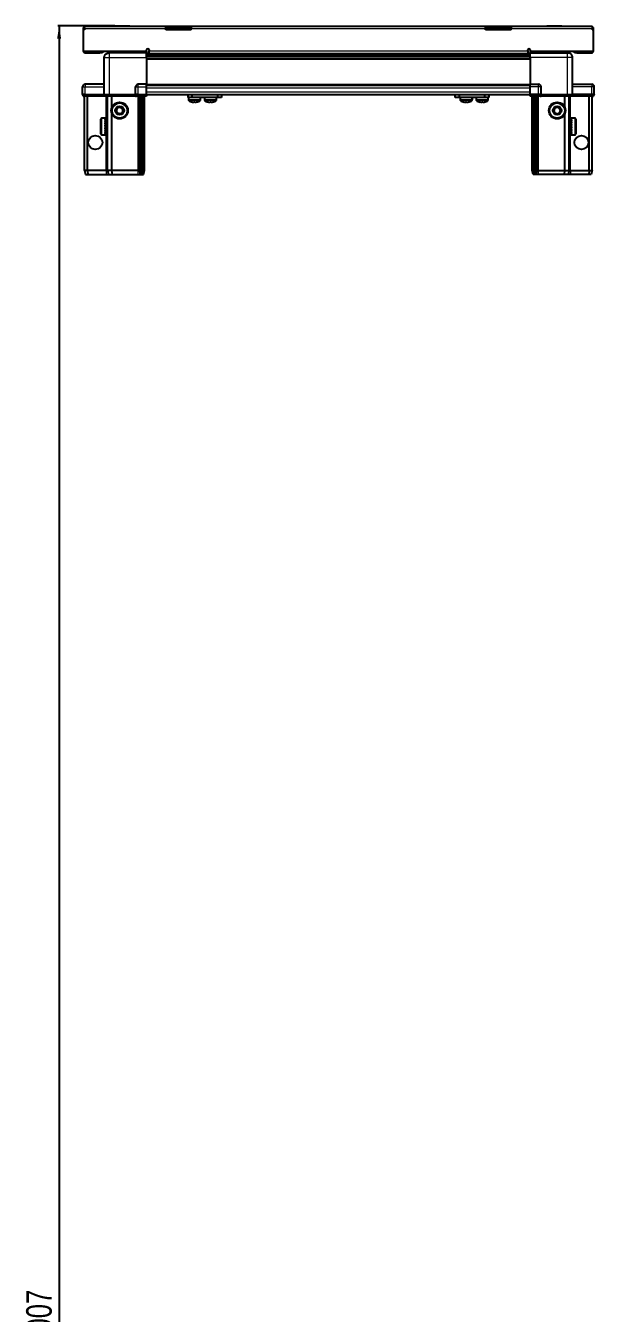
# Model space of a CAD drawing. Header units: millimetres. Extents: x 964 to 4289, y -2059 to 1343.
# Drawn here: x 1044 to 1488, y -1053 to -46 of the extents above; entities that cross this region are included whole.
import ezdxf

# ---------------------------------------------------------------- set-up
doc = ezdxf.new("R2010")
doc.units = ezdxf.units.MM
doc.layers.add('FORMAT', color=7, linetype='Continuous')
doc.styles.add('SLDTEXTSTYLE0', font='TXT', dxfattribs={"width": 0.75})
doc.dimstyles.new('SLDDIMSTYLE0', dxfattribs={"dimtxt": 20, "dimasz": 10, "dimexe": 0, "dimexo": 0.0625, "dimgap": 5, "dimtad": 2, "dimdec": 1, "dimrnd": 1e-09, "dimzin": 12, "dimdsep": 46, "dimtxsty": 'SLDTEXTSTYLE0', "dimsah": 1, "dimcen": 0.09, "dimadec": 0, "dimazin": 3, "dimtfac": 1, "dimtofl": 0, "dimtmove": 0, "dimatfit": 3, "dimfxl": 0, "dimfrac": 2, "dimtolj": 1, "dimtzin": 12, "dimarcsym": 0})

# ---------------------------------------------------------------- blocks, each defined once
blk = doc.blocks.new('_D_9')
at = {"layer": 'FORMAT'}
for p, q in [((1113.5, -45.9), (1068.9, -45.9)), ((1069.9, -45.9), (1069.9, -2052.9)), ((1090.7, -2052.9), (1068.9, -2052.9))]:
    blk.add_line(p, q, dxfattribs=at)
for points in [[(1069.9, -45.9), (1068.3, -55.9), (1071.4, -55.9)], [(1069.9, -2052.9), (1071.4, -2042.9), (1068.3, -2042.9)]]:
    blk.add_solid(points, dxfattribs=at)
at = {"layer": 'FORMAT', "insert": (1044.1, -1078.9), "char_height": 20, "attachment_point": 1, "rotation": 90, "style": 'SLDTEXTSTYLE0'}
blk.add_mtext('2007', dxfattribs=at)

msp = doc.modelspace()

# ---------------------------------------------------------------- linework, layer by layer
at = {"color": 7, "linetype": 'Continuous', "lineweight": 25}
for p, q in [((1089.66, -48.25), (1088.66, -48.25)), ((1088.66, -48.25), (1088.66, -49.15)), ((1089.66, -49.15), (1088.66, -49.15)), ((1088.66, -49.15), (1088.66, -65.65)), ((1089.66, -48.25), (1089.66, -49.15)), ((1090.26, -46.15), (1153.16, -46.15)), ((1113.52, -45.85), (1113.52, -46.15)), ((1113.52, -45.85), (1125.09, -45.85)), ((1125.09, -46.15), (1125.09, -45.85)), ((1153.16, -48.25), (1153.16, -46.15)), ((1153.16, -46.15), (1163.16, -46.15)), ((1163.16, -47.65), (1153.16, -47.65)), ((1153.16, -49.15), (1153.16, -48.25)), ((1173.16, -49.15), (1153.16, -49.15)), ((1163.16, -46.15), (1173.16, -46.15)), ((1173.16, -47.65), (1163.16, -47.65)), ((1173.16, -46.15), (1403.16, -46.15)), ((1173.16, -46.15), (1173.16, -48.25)), ((1173.16, -49.15), (1173.16, -48.25)), ((1403.16, -48.25), (1403.16, -46.15)), ((1403.16, -46.15), (1413.16, -46.15)), ((1413.16, -47.65), (1403.16, -47.65)), ((1403.16, -49.15), (1403.16, -48.25)), ((1423.16, -49.15), (1403.16, -49.15)), ((1413.16, -46.15), (1423.16, -46.15)), ((1423.16, -47.65), (1413.16, -47.65)), ((1423.16, -46.15), (1486.06, -46.15)), ((1423.16, -46.15), (1423.16, -48.25)), ((1423.16, -49.15), (1423.16, -48.25)), ((1451.22, -45.85), (1451.22, -46.15)), ((1451.22, -45.85), (1461.7, -45.85)), ((1461.7, -45.85), (1462.79, -45.85)), ((1462.79, -46.15), (1462.79, -45.85)), ((1486.66, -48.25), (1486.66, -49.15)), ((1486.66, -48.25), (1487.66, -48.25)), ((1487.66, -49.15), (1486.66, -49.15)), ((1487.66, -49.15), (1487.66, -48.25)), ((1487.66, -65.65), (1487.66, -49.15)), ((1088.66, -65.65), (1138.16, -65.65)), ((1090.76, -67.15), (1101.66, -67.15)), ((1103.66, -67.15), (1101.66, -67.15)), ((1103.66, -65.65), (1103.66, -67.15)), ((1108.91, -65.65), (1108.91, -67.15)), ((1138.16, -67.15), (1109.16, -67.15)), ((1135.41, -67.15), (1135.41, -65.65)), ((1138.16, -65.65), (1138.16, -64.8)), ((1138.16, -65.65), (1138.16, -67.15)), ((1138.16, -67.8), (1162.03, -67.8)), ((1438.16, -69.6), (1138.16, -69.6)), ((1438.16, -69.63), (1138.16, -69.63)), ((1140.16, -64.8), (1140.16, -65.55)), ((1140.16, -67.65), (1140.16, -65.55)), ((1140.16, -67.65), (1436.16, -67.65)), ((1156.66, -67.65), (1156.66, -67.8)), ((1156.82, -67.65), (1156.82, -67.8)), ((1157.02, -67.65), (1157.02, -67.8)), ((1157.57, -67.65), (1157.57, -67.8)), ((1157.99, -67.65), (1157.99, -67.8)), ((1158.88, -67.65), (1158.88, -67.8)), ((1159.46, -67.65), (1159.46, -67.8)), ((1160.6, -67.65), (1160.6, -67.8)), ((1161.29, -67.65), (1161.29, -67.8)), ((1162.03, -67.8), (1162.57, -67.8)), ((1162.57, -67.65), (1162.57, -67.8)), ((1162.57, -67.8), (1162.58, -67.8)), ((1162.58, -67.8), (1163.31, -67.8)), ((1162.76, -67.65), (1162.76, -67.8)), ((1163.26, -67.65), (1163.26, -67.8)), ((1163.31, -67.65), (1163.31, -67.8)), ((1163.31, -67.8), (1164.28, -67.8)), ((1163.31, -67.8), (1163.31, -67.8)), ((1164.28, -67.8), (1412.03, -67.8)), ((1164.6, -67.65), (1164.6, -67.8)), ((1164.61, -67.65), (1164.61, -67.8)), ((1165.31, -67.65), (1165.31, -67.8)), ((1166.49, -67.65), (1166.49, -67.8)), ((1167.1, -67.65), (1167.1, -67.8)), ((1168.05, -67.65), (1168.05, -67.8)), ((1168.5, -67.65), (1168.5, -67.8)), ((1169.13, -67.65), (1169.13, -67.8)), ((1169.38, -67.65), (1169.38, -67.8)), ((1169.63, -67.65), (1169.63, -67.8)), ((1169.65, -67.65), (1169.65, -67.8)), ((1406.66, -67.65), (1406.66, -67.8)), ((1406.77, -67.65), (1406.77, -67.8)), ((1406.95, -67.65), (1406.95, -67.8)), ((1407.46, -67.65), (1407.46, -67.8)), ((1407.85, -67.65), (1407.85, -67.8)), ((1408.7, -67.65), (1408.7, -67.8)), ((1409.27, -67.65), (1409.27, -67.8)), ((1410.38, -67.65), (1410.38, -67.8)), ((1411.07, -67.65), (1411.07, -67.8)), ((1411.94, -67.8), (1412.34, -67.8)), ((1412.34, -67.65), (1412.34, -67.8)), ((1412.34, -67.8), (1412.34, -67.8)), ((1412.34, -67.8), (1413.07, -67.8)), ((1412.6, -67.65), (1412.6, -67.8)), ((1413.07, -67.65), (1413.07, -67.8)), ((1413.07, -67.8), (1414.37, -67.8)), ((1414.28, -67.8), (1438.16, -67.8)), ((1414.37, -67.65), (1414.37, -67.8)), ((1414.46, -67.65), (1414.46, -67.8)), ((1415.09, -67.65), (1415.09, -67.8)), ((1416.28, -67.65), (1416.28, -67.8)), ((1416.91, -67.65), (1416.91, -67.8)), ((1417.89, -67.65), (1417.89, -67.8)), ((1418.36, -67.65), (1418.36, -67.8)), ((1419.03, -67.65), (1419.03, -67.8)), ((1419.31, -67.65), (1419.31, -67.8)), ((1419.6, -67.65), (1419.6, -67.8)), ((1419.65, -67.65), (1419.65, -67.8)), ((1419.66, -67.8), (1419.66, -67.65)), ((1436.16, -65.55), (1436.16, -64.8)), ((1436.16, -65.55), (1436.16, -67.65)), ((1438.16, -64.8), (1438.16, -65.65)), ((1438.16, -65.65), (1487.66, -65.65)), ((1438.16, -65.65), (1438.16, -67.15)), ((1438.16, -67.15), (1467.16, -67.15)), ((1440.91, -65.65), (1440.91, -67.15)), ((1467.41, -67.15), (1467.41, -65.65)), ((1472.66, -67.15), (1472.66, -65.65)), ((1474.66, -67.15), (1472.66, -67.15)), ((1474.66, -67.15), (1485.56, -67.15)), ((1105.16, -99.65), (1105.16, -70.65)), ((1138.16, -70.65), (1138.16, -91.65)), ((1438.16, -70.65), (1438.16, -91.65)), ((1471.16, -99.65), (1471.16, -70.65)), ((1088.15, -99.65), (1088.15, -99.99)), ((1088.15, -99.65), (1088.16, -99.65)), ((1088.15, -99.99), (1088.65, -100.85)), ((1088.16, -99.65), (1088.16, -93.65)), ((1088.16, -99.65), (1088.16, -99.99)), ((1090.16, -99.65), (1088.16, -99.65)), ((1088.16, -99.99), (1088.66, -100.85)), ((1105.16, -91.65), (1090.16, -91.65)), ((1090.16, -99.65), (1104.96, -99.65)), ((1104.96, -99.65), (1105.16, -99.65)), ((1105.16, -99.65), (1105.16, -100.85)), ((1105.16, -99.65), (1109.16, -99.65)), ((1109.16, -99.65), (1129.46, -99.65)), ((1129.46, -99.65), (1129.66, -99.65)), ((1129.66, -99.65), (1129.66, -93.65)), ((1129.66, -99.65), (1129.66, -100.85)), ((1131.66, -99.65), (1129.66, -99.65)), ((1129.66, -99.65), (1131.66, -99.65)), ((1138.16, -91.65), (1131.66, -91.65)), ((1131.66, -99.65), (1138.16, -99.65)), ((1131.66, -99.99), (1138.16, -99.99)), ((1138.16, -93.65), (1138.16, -91.65)), ((1138.16, -92.3), (1438.16, -92.3)), ((1138.16, -99.65), (1138.16, -93.65)), ((1138.16, -99.5), (1438.16, -99.5)), ((1138.16, -99.65), (1138.16, -99.99)), ((1138.16, -99.99), (1138.16, -100.85)), ((1170.61, -102), (1170.61, -99.5)), ((1173.61, -99.5), (1173.61, -102)), ((1193.81, -102), (1193.81, -99.5)), ((1196.81, -99.5), (1196.81, -102)), ((1379.51, -102), (1379.51, -99.5)), ((1382.51, -99.5), (1382.51, -102)), ((1402.71, -102), (1402.71, -99.5)), ((1405.71, -99.5), (1405.71, -102)), ((1438.16, -91.65), (1444.66, -91.65)), ((1438.16, -93.65), (1438.16, -91.65)), ((1438.16, -99.65), (1438.16, -93.65)), ((1438.16, -99.65), (1444.66, -99.65)), ((1438.16, -99.65), (1438.16, -99.99)), ((1438.16, -99.65), (1438.16, -99.65)), ((1444.66, -99.65), (1438.16, -99.65)), ((1438.16, -100.85), (1438.16, -99.99)), ((1438.16, -99.99), (1438.16, -99.99)), ((1438.16, -99.99), (1444.66, -99.99)), ((1446.66, -99.65), (1444.66, -99.65)), ((1446.66, -99.65), (1446.66, -93.65)), ((1446.66, -99.65), (1446.66, -100.85)), ((1446.66, -99.65), (1446.86, -99.65)), ((1446.86, -99.65), (1467.16, -99.65)), ((1467.16, -99.65), (1471.16, -99.65)), ((1471.16, -91.65), (1486.16, -91.65)), ((1471.16, -99.65), (1471.16, -100.85)), ((1471.16, -99.65), (1471.36, -99.65)), ((1471.36, -99.65), (1486.16, -99.65)), ((1486.16, -99.65), (1471.36, -99.65)), ((1488.16, -99.65), (1486.16, -99.65)), ((1487.66, -100.85), (1488.16, -99.99)), ((1488.16, -99.65), (1488.16, -93.65)), ((1488.16, -99.65), (1488.16, -99.99)), ((1088.66, -100.85), (1090.16, -100.85)), ((1089.66, -159.15), (1089.66, -100.85)), ((1104.96, -100.85), (1090.16, -100.85)), ((1092.16, -159.15), (1092.16, -100.85)), ((1105.16, -100.85), (1104.96, -100.85)), ((1109.16, -100.85), (1105.16, -100.85)), ((1107.66, -159.15), (1107.66, -100.85)), ((1129.46, -100.85), (1109.16, -100.85)), ((1111.16, -109.65), (1111.16, -100.85)), ((1129.66, -100.85), (1129.46, -100.85)), ((1129.66, -100.85), (1130.33, -100.85)), ((1138.16, -100.85), (1130.33, -100.85)), ((1132.66, -159.15), (1132.66, -100.85)), ((1133.66, -159.15), (1133.66, -100.85)), ((1135.16, -159.15), (1135.16, -100.85)), ((1136.66, -159.15), (1136.66, -100.85)), ((1173.61, -102), (1170.61, -102)), ((1170.96, -102), (1170.96, -103.91)), ((1193.81, -102), (1173.61, -102)), ((1180.46, -103.91), (1180.46, -102)), ((1183.41, -102), (1183.41, -103.91)), ((1183.46, -102), (1183.46, -103.91)), ((1192.96, -103.91), (1192.96, -102)), ((1196.81, -102), (1193.81, -102)), ((1382.51, -102), (1379.51, -102)), ((1402.71, -102), (1382.51, -102)), ((1383.36, -102), (1383.36, -103.91)), ((1392.86, -103.91), (1392.86, -102)), ((1392.91, -103.91), (1392.91, -102)), ((1395.86, -102), (1395.86, -103.91)), ((1405.71, -102), (1402.71, -102)), ((1405.36, -103.91), (1405.36, -102)), ((1445.98, -100.85), (1438.16, -100.85)), ((1439.66, -159.15), (1439.66, -100.85)), ((1441.16, -159.15), (1441.16, -100.85)), ((1442.66, -159.15), (1442.66, -100.85)), ((1443.66, -159.15), (1443.66, -100.85)), ((1445.98, -100.85), (1446.66, -100.85)), ((1446.86, -100.85), (1446.66, -100.85)), ((1467.16, -100.85), (1446.86, -100.85)), ((1465.16, -109.65), (1465.16, -100.85)), ((1471.16, -100.85), (1467.16, -100.85)), ((1468.66, -159.15), (1468.66, -100.85)), ((1471.36, -100.85), (1471.16, -100.85)), ((1486.16, -100.85), (1471.36, -100.85)), ((1484.16, -159.15), (1484.16, -100.85)), ((1486.16, -100.85), (1487.66, -100.85)), ((1486.66, -159.15), (1486.66, -100.85)), ((1102.46, -130.35), (1102.46, -118.95)), ((1106.16, -118.15), (1103.26, -118.15)), ((1105.66, -118.25), (1106.16, -118.25)), ((1105.66, -118.25), (1105.66, -118.41)), ((1105.66, -118.41), (1106.16, -118.41)), ((1105.66, -118.9), (1106.16, -118.9)), ((1105.66, -118.9), (1105.66, -119.28)), ((1105.66, -119.28), (1106.16, -119.28)), ((1105.66, -120.12), (1106.16, -120.12)), ((1105.66, -120.12), (1105.66, -120.68)), ((1105.66, -120.68), (1106.16, -120.68)), ((1106.16, -118.25), (1106.16, -118.15)), ((1106.16, -118.41), (1106.16, -118.25)), ((1106.16, -118.9), (1106.16, -118.41)), ((1106.16, -119.28), (1106.16, -118.9)), ((1106.16, -120.12), (1106.16, -119.28)), ((1106.16, -120.68), (1106.16, -120.12)), ((1106.26, -120.25), (1106.16, -120.25)), ((1106.16, -121.78), (1106.16, -120.68)), ((1106.26, -121.77), (1106.26, -120.25)), ((1107.14, -121.35), (1106.66, -120.65)), ((1106.66, -128.65), (1106.66, -120.65)), ((1107.62, -120.65), (1107.14, -121.35)), ((1107.66, -120.65), (1107.62, -120.65)), ((1107.62, -128.65), (1107.62, -120.65)), ((1111.16, -159.15), (1111.16, -114.65)), ((1465.16, -159.15), (1465.16, -114.65)), ((1468.69, -120.65), (1468.66, -120.65)), ((1469.17, -121.35), (1468.69, -120.65)), ((1468.69, -120.65), (1468.69, -121.7)), ((1469.66, -120.65), (1469.17, -121.35)), ((1469.66, -120.65), (1469.66, -121.7)), ((1470.16, -120.25), (1470.06, -120.25)), ((1470.06, -120.25), (1470.06, -129.05)), ((1473.06, -118.15), (1470.16, -118.15)), ((1470.16, -118.15), (1470.16, -118.16)), ((1470.66, -118.16), (1470.16, -118.16)), ((1470.16, -118.16), (1470.16, -118.25)), ((1470.16, -118.25), (1470.16, -118.59)), ((1470.66, -118.25), (1470.16, -118.25)), ((1470.66, -118.59), (1470.16, -118.59)), ((1470.16, -118.59), (1470.16, -118.89)), ((1470.16, -118.89), (1470.16, -119.61)), ((1470.66, -118.89), (1470.16, -118.89)), ((1470.66, -119.61), (1470.16, -119.61)), ((1470.16, -119.61), (1470.16, -120.1)), ((1470.16, -120.1), (1470.16, -121.12)), ((1470.66, -120.1), (1470.16, -120.1)), ((1470.66, -118.25), (1470.66, -118.16)), ((1470.66, -118.89), (1470.66, -118.59)), ((1470.66, -120.1), (1470.66, -119.61)), ((1473.86, -118.95), (1473.86, -120.44)), ((1473.86, -120.44), (1473.86, -130.35)), ((1105.66, -121.78), (1106.16, -121.78)), ((1105.66, -121.78), (1105.66, -122.46)), ((1105.66, -122.46), (1106.16, -122.46)), ((1105.66, -123.72), (1106.16, -123.72)), ((1105.66, -123.72), (1105.66, -124.46)), ((1105.66, -124.02), (1106.16, -124.02)), ((1105.66, -124.46), (1106.16, -124.46)), ((1105.66, -125.75), (1106.16, -125.75)), ((1105.66, -125.75), (1105.66, -126.47)), ((1105.66, -125.89), (1106.16, -125.89)), ((1105.66, -126.47), (1106.16, -126.47)), ((1105.66, -127.68), (1106.16, -127.68)), ((1105.66, -127.68), (1105.66, -128.31)), ((1105.66, -128.31), (1106.16, -128.31)), ((1105.66, -129.31), (1106.16, -129.31)), ((1105.66, -129.31), (1105.66, -129.79)), ((1105.66, -129.79), (1106.16, -129.79)), ((1105.66, -130.48), (1106.16, -130.48)), ((1105.66, -130.48), (1105.66, -130.77)), ((1105.66, -130.77), (1106.16, -130.77)), ((1106.16, -122.46), (1106.16, -121.78)), ((1106.16, -123.72), (1106.16, -122.46)), ((1106.16, -124.02), (1106.16, -123.72)), ((1106.16, -125.75), (1106.16, -124.46)), ((1106.16, -126.47), (1106.16, -125.89)), ((1106.16, -127.68), (1106.16, -126.47)), ((1106.16, -128.31), (1106.16, -127.68)), ((1106.16, -129.31), (1106.16, -128.31)), ((1106.16, -129.05), (1106.26, -129.05)), ((1106.16, -129.79), (1106.16, -129.31)), ((1106.16, -130.48), (1106.16, -129.79)), ((1106.16, -130.77), (1106.16, -130.48)), ((1106.16, -131.09), (1106.16, -130.77)), ((1106.26, -129.05), (1106.26, -121.77)), ((1106.66, -128.65), (1107.14, -127.96)), ((1107.14, -127.96), (1107.14, -121.35)), ((1107.14, -127.96), (1107.62, -128.65)), ((1107.62, -128.65), (1107.66, -128.65)), ((1468.66, -128.65), (1468.69, -128.65)), ((1468.69, -121.7), (1468.69, -128.65)), ((1468.69, -128.65), (1469.17, -127.96)), ((1469.17, -121.35), (1469.17, -122.21)), ((1469.17, -122.21), (1469.17, -127.96)), ((1469.17, -127.96), (1469.66, -128.65)), ((1469.66, -121.7), (1469.66, -128.65)), ((1470.06, -129.05), (1470.16, -129.05)), ((1470.66, -121.12), (1470.16, -121.12)), ((1470.16, -121.12), (1470.16, -121.76)), ((1470.16, -121.76), (1470.16, -122.98)), ((1470.66, -121.76), (1470.16, -121.76)), ((1470.66, -122.98), (1470.16, -122.98)), ((1470.16, -122.98), (1470.16, -123.52)), ((1470.66, -123.52), (1470.16, -123.52)), ((1470.16, -123.7), (1470.16, -125)), ((1470.66, -123.7), (1470.16, -123.7)), ((1470.66, -125), (1470.16, -125)), ((1470.66, -125.39), (1470.16, -125.39)), ((1470.16, -125.39), (1470.16, -125.74)), ((1470.66, -125.74), (1470.16, -125.74)), ((1470.16, -125.74), (1470.16, -126.99)), ((1470.66, -126.99), (1470.16, -126.99)), ((1470.16, -126.99), (1470.16, -127.66)), ((1470.16, -127.66), (1470.16, -128.75)), ((1470.66, -127.66), (1470.16, -127.66)), ((1470.66, -128.75), (1470.16, -128.75)), ((1470.16, -128.75), (1470.16, -129.3)), ((1470.16, -129.3), (1470.16, -130.11)), ((1470.66, -129.3), (1470.16, -129.3)), ((1470.66, -130.11), (1470.16, -130.11)), ((1470.16, -130.11), (1470.16, -130.48)), ((1470.16, -130.48), (1470.16, -130.93)), ((1470.66, -130.48), (1470.16, -130.48)), ((1470.66, -121.76), (1470.66, -121.12)), ((1470.66, -123.7), (1470.66, -122.98)), ((1470.66, -125.74), (1470.66, -125)), ((1470.66, -127.66), (1470.66, -126.99)), ((1470.66, -129.3), (1470.66, -128.75)), ((1470.66, -130.48), (1470.66, -130.11)), ((1103.26, -131.15), (1106.16, -131.15)), ((1105.66, -131.09), (1106.16, -131.09)), ((1105.66, -131.09), (1105.66, -131.15)), ((1105.66, -131.15), (1106.16, -131.15)), ((1106.16, -131.15), (1106.16, -131.09)), ((1106.16, -131.15), (1106.16, -131.15)), ((1470.66, -130.93), (1470.16, -130.93)), ((1470.16, -130.93), (1470.16, -131.08)), ((1470.16, -131.08), (1470.16, -131.15)), ((1470.66, -131.08), (1470.16, -131.08)), ((1470.16, -131.15), (1473.06, -131.15)), ((1470.66, -131.08), (1470.66, -130.93)), ((1092.16, -159.15), (1089.66, -159.15)), ((1089.66, -159.15), (1090.46, -162.15)), ((1106.66, -159.15), (1092.16, -159.15)), ((1092.16, -159.15), (1092.31, -162.15)), ((1107.66, -159.15), (1106.66, -159.15)), ((1111.16, -159.15), (1107.66, -159.15)), ((1107.66, -159.15), (1108.46, -162.15)), ((1131.66, -159.15), (1111.16, -159.15)), ((1111.49, -162.15), (1111.16, -159.15)), ((1132.66, -159.15), (1131.66, -159.15)), ((1133.66, -159.15), (1132.66, -159.15)), ((1133.46, -162.15), (1132.66, -159.15)), ((1135.16, -159.15), (1133.66, -159.15)), ((1134.2, -162.15), (1133.66, -159.15)), ((1134.7, -162.15), (1135.16, -159.15)), ((1136.66, -159.15), (1135.16, -159.15)), ((1135.85, -162.15), (1136.66, -159.15)), ((1439.66, -159.15), (1441.16, -159.15)), ((1440.46, -162.15), (1439.66, -159.15)), ((1441.16, -159.15), (1442.66, -159.15)), ((1441.61, -162.15), (1441.16, -159.15)), ((1442.11, -162.15), (1442.66, -159.15)), ((1442.66, -159.15), (1443.66, -159.15)), ((1442.85, -162.15), (1443.66, -159.15)), ((1443.66, -159.15), (1444.66, -159.15)), ((1444.66, -159.15), (1465.16, -159.15)), ((1464.82, -162.15), (1465.16, -159.15)), ((1465.16, -159.15), (1468.66, -159.15)), ((1468.66, -159.15), (1467.85, -162.15)), ((1468.66, -159.15), (1469.66, -159.15)), ((1469.66, -159.15), (1484.16, -159.15)), ((1484.16, -159.15), (1484, -162.15)), ((1484.16, -159.15), (1486.66, -159.15)), ((1486.66, -159.15), (1485.85, -162.15)), ((1090.46, -162.15), (1092.31, -162.15)), ((1092.31, -162.15), (1106.66, -162.15)), ((1106.66, -162.15), (1108.46, -162.15)), ((1108.46, -162.15), (1111.49, -162.15)), ((1111.49, -162.15), (1131.66, -162.15)), ((1131.66, -162.15), (1133.46, -162.15)), ((1133.46, -162.15), (1134.2, -162.15)), ((1134.2, -162.15), (1134.7, -162.15)), ((1134.7, -162.15), (1135.85, -162.15)), ((1441.61, -162.15), (1440.46, -162.15)), ((1442.11, -162.15), (1441.61, -162.15)), ((1442.85, -162.15), (1442.11, -162.15)), ((1444.66, -162.15), (1442.85, -162.15)), ((1464.82, -162.15), (1444.66, -162.15)), ((1467.85, -162.15), (1464.82, -162.15)), ((1469.66, -162.15), (1467.85, -162.15)), ((1484, -162.15), (1469.66, -162.15)), ((1485.85, -162.15), (1484, -162.15))]:
    msp.add_line(p, q, dxfattribs=at)
at = {"color": 8, "linetype": 'Continuous', "lineweight": 18}
for p, q in [((1153.16, -48.25), (1089.66, -48.25)), ((1163.16, -47.65), (1163.16, -46.15)), ((1403.16, -48.25), (1173.16, -48.25)), ((1413.16, -46.15), (1413.16, -47.65)), ((1486.66, -48.25), (1423.16, -48.25)), ((1090.76, -65.65), (1090.76, -67.15)), ((1101.66, -67.15), (1101.66, -65.65)), ((1138.16, -67.15), (1140.16, -67.15)), ((1438.16, -68.39), (1138.16, -68.39)), ((1140.16, -65.55), (1436.16, -65.55)), ((1436.16, -67.15), (1438.16, -67.15)), ((1474.66, -65.65), (1474.66, -67.15)), ((1485.56, -65.65), (1485.56, -67.15)), ((1109.16, -70.65), (1138.16, -70.65)), ((1109.16, -99.65), (1109.16, -70.65)), ((1138.16, -70.84), (1438.16, -70.84)), ((1438.16, -72.25), (1138.16, -72.25)), ((1467.16, -70.65), (1438.16, -70.65)), ((1467.16, -99.65), (1467.16, -70.65)), ((1088.16, -93.65), (1090.16, -93.65)), ((1090.16, -91.65), (1090.16, -93.65)), ((1090.16, -99.65), (1090.16, -93.65)), ((1090.16, -93.65), (1105.16, -93.65)), ((1090.16, -99.65), (1090.16, -100.85)), ((1104.96, -100.85), (1104.96, -99.65)), ((1109.16, -99.65), (1109.16, -100.85)), ((1129.46, -100.85), (1129.46, -99.65)), ((1129.66, -93.65), (1131.66, -93.65)), ((1131.66, -93.65), (1131.66, -91.65)), ((1131.66, -93.65), (1138.16, -93.65)), ((1131.66, -99.65), (1131.66, -93.65)), ((1131.66, -99.65), (1131.66, -99.99)), ((1138.16, -91.65), (1438.16, -91.65)), ((1138.16, -94.3), (1438.16, -94.3)), ((1138.16, -97.5), (1438.16, -97.5)), ((1444.66, -93.65), (1438.16, -93.65)), ((1438.16, -99.65), (1438.16, -99.99)), ((1444.66, -93.65), (1444.66, -91.65)), ((1444.66, -99.65), (1444.66, -93.65)), ((1446.66, -93.65), (1444.66, -93.65)), ((1444.66, -99.65), (1444.66, -99.99)), ((1446.86, -99.65), (1446.86, -100.85)), ((1467.16, -99.65), (1467.16, -100.85)), ((1486.16, -93.65), (1471.16, -93.65)), ((1471.36, -99.65), (1471.36, -100.85)), ((1486.16, -91.65), (1486.16, -93.65)), ((1486.16, -99.65), (1486.16, -93.65)), ((1488.16, -93.65), (1486.16, -93.65)), ((1486.16, -99.65), (1486.16, -100.85)), ((1106.66, -120.65), (1106.66, -100.85)), ((1131.66, -159.15), (1131.66, -100.85)), ((1180.46, -103.91), (1170.96, -103.91)), ((1180.26, -104.28), (1171.15, -104.28)), ((1183.46, -103.91), (1183.41, -103.91)), ((1192.96, -103.91), (1183.46, -103.91)), ((1183.65, -104.28), (1183.6, -104.28)), ((1192.76, -104.28), (1183.65, -104.28)), ((1385.57, -103.91), (1383.36, -103.91)), ((1385.67, -104.28), (1383.55, -104.28)), ((1392.86, -103.91), (1385.57, -103.91)), ((1392.66, -104.28), (1385.67, -104.28)), ((1392.71, -104.28), (1392.66, -104.28)), ((1392.91, -103.91), (1392.86, -103.91)), ((1403.36, -103.91), (1395.86, -103.91)), ((1403.25, -104.28), (1396.05, -104.28)), ((1405.16, -104.28), (1403.25, -104.28)), ((1405.36, -103.91), (1403.36, -103.91)), ((1444.66, -159.15), (1444.66, -100.85)), ((1469.66, -120.65), (1469.66, -100.85)), ((1103.26, -131.15), (1103.26, -118.15)), ((1473.06, -118.15), (1473.06, -119.85)), ((1473.06, -119.85), (1473.06, -131.15)), ((1106.66, -159.15), (1106.66, -128.65)), ((1469.66, -159.15), (1469.66, -128.65)), ((1106.66, -159.15), (1106.66, -162.15)), ((1131.66, -162.15), (1131.66, -159.15)), ((1444.66, -162.15), (1444.66, -159.15)), ((1469.66, -159.15), (1469.66, -162.15))]:
    msp.add_line(p, q, dxfattribs=at)
at = {"color": 7, "linetype": 'Continuous', "lineweight": 25}
for centre, radius in [((1117.16, -112.15), 6.5), ((1117.16, -112.15), 3.46), ((1459.16, -112.15), 6.5), ((1459.16, -112.15), 3.46), ((1098.16, -137.15), 5.5), ((1478.16, -137.15), 5.5)]:
    msp.add_circle(centre, radius, dxfattribs=at)
at = {"color": 8, "linetype": 'Continuous', "lineweight": 18}
for centre in [(1117.16, -112.15), (1459.16, -112.15)]:
    msp.add_circle(centre, 5.7, dxfattribs=at)
at = {"color": 7, "linetype": 'Continuous', "lineweight": 25}
for centre, radius, start, end in [((1090.76, -65.05), 2.1, 196.60155, 270), ((1139.16, -64.8), 1, 0, 180), ((1437.16, -64.8), 1, 0, 180), ((1485.56, -65.05), 2.1, 270, 343.39845), ((1090.16, -93.65), 2, 90, 180), ((1131.66, -93.65), 2, 90, 180), ((1444.66, -93.65), 2, 0, 90), ((1486.16, -93.65), 2, 0, 90), ((1117.16, -112.15), 2.5, 134.92207, 194.92207), ((1117.16, -112.15), 2.5, 74.92207, 134.92207), ((1117.16, -112.15), 2.5, 14.92207, 74.92207), ((1171.41, -103.91), 0.45, 180, 235.28209), ((1175.71, -97.7), 8, 235.28209, 258.9392), ((1175.71, -97.7), 8, 281.00757, 304.71791), ((1180.01, -103.91), 0.45, 304.71791, 0), ((1183.86, -103.91), 0.45, 180, 235.28209), ((1183.91, -103.91), 0.45, 180, 235.28209), ((1188.16, -97.7), 8, 235.28209, 255.8287), ((1188.21, -97.7), 8, 235.28209, 259.06255), ((1188.21, -97.7), 8, 280.87532, 304.71791), ((1192.51, -103.91), 0.45, 304.71791, 0), ((1383.81, -103.91), 0.45, 180, 235.28209), ((1388.11, -97.7), 8, 235.28209, 259.05401), ((1388.11, -97.7), 8, 280.84597, 304.71791), ((1388.16, -97.7), 8, 280.92113, 304.71791), ((1392.41, -103.91), 0.45, 304.71791, 0), ((1392.46, -103.91), 0.45, 304.71791, 0), ((1396.31, -103.91), 0.45, 180, 235.28209), ((1400.61, -97.7), 8, 235.28209, 258.92302), ((1400.61, -97.7), 8, 280.93918, 304.71791), ((1404.91, -103.91), 0.45, 304.71791, 0), ((1459.16, -112.15), 2.5, 118.29497, 178.29497), ((1459.16, -112.15), 2.5, 58.29497, 118.29497), ((1459.16, -112.15), 2.5, 358.29497, 58.29497), ((1103.26, -118.95), 0.8, 90, 180), ((1106.66, -120.25), 0.4, 180, 270), ((1117.16, -112.15), 2.5, 194.92207, 254.92207), ((1117.16, -112.15), 2.5, 254.92207, 314.92207), ((1117.16, -112.15), 2.5, 314.92207, 14.92207), ((1459.16, -112.15), 2.5, 178.29497, 238.29497), ((1459.16, -112.15), 2.5, 238.29497, 298.29497), ((1459.16, -112.15), 2.5, 298.29497, 358.29497), ((1469.66, -120.25), 0.4, 270, 0), ((1473.06, -118.95), 0.8, 360, 90), ((1103.26, -130.35), 0.8, 180, 270), ((1106.66, -129.05), 0.4, 90, 180), ((1469.66, -129.05), 0.4, 360, 90), ((1473.06, -130.35), 0.8, 270, 0)]:
    msp.add_arc(centre, radius, start, end, dxfattribs=at)
for centre, start_param, end_param in [((1131.66, -103.45), 0, 0.7227342), ((1444.66, -103.45), 5.5604511, 6.2831853)]:
    msp.add_ellipse(centre, major_axis=(0, 3.46), ratio=0.5773503, start_param=start_param, end_param=end_param, dxfattribs=at)
for points, knots in [([(1090.28, -46.24), (1090.19, -46.25), (1089.86, -46.3), (1089.37, -46.63), (1088.9, -47.18), (1088.68, -47.76), (1088.66, -48.13), (1088.66, -48.25)], [0, 0, 0, 0, 0.0979668, 0.3537447, 0.6095195, 0.8652942, 1, 1, 1, 1]), ([(1089.66, -48.25), (1089.7, -48), (1089.79, -47.51), (1089.92, -46.87), (1090.06, -46.4), (1090.17, -46.18), (1090.23, -46.16), (1090.26, -46.15)], [0, 0, 0, 0, 0.2302553, 0.4485219, 0.6667858, 0.8850496, 1, 1, 1, 1]), ([(1486.06, -46.15), (1486.1, -46.18), (1486.19, -46.23), (1486.32, -46.63), (1486.46, -47.18), (1486.57, -47.76), (1486.63, -48.13), (1486.66, -48.25)], [0, 0, 0, 0, 0.2302553, 0.4485219, 0.6667858, 0.8850496, 1, 1, 1, 1]), ([(1487.66, -48.25), (1487.63, -48), (1487.58, -47.51), (1487.18, -46.87), (1486.69, -46.43), (1486.3, -46.31), (1486.14, -46.27)], [0, 0, 0, 0, 0.2819795, 0.5492771, 0.8165715, 1, 1, 1, 1]), ([(1105.16, -70.65), (1105.2, -70.21), (1105.27, -69.54), (1105.71, -68.72), (1106.16, -68.16), (1106.72, -67.71), (1107.54, -67.27), (1108.21, -67.2), (1108.66, -67.15)], [0, 0, 0, 0, 0.2394568, 0.3683607, 0.5, 0.6316393, 0.7605432, 1, 1, 1, 1]), ([(1109.16, -67.15), (1109.09, -67.15), (1108.96, -67.15), (1108.79, -67.15), (1108.68, -67.15), (1108.66, -67.15), (1108.66, -67.15)], [0, 0, 0, 0, 0.2493943, 0.5003335, 0.7501667, 1, 1, 1, 1]), ([(1138.16, -70.65), (1138.16, -70.26), (1138.16, -69.47), (1138.16, -68.43), (1138.16, -67.63), (1138.16, -67.21), (1138.16, -67.17), (1138.16, -67.15)], [0, 0, 0, 0, 0.21469386, 0.42938772, 0.64408158, 0.85877544, 1, 1, 1, 1]), ([(1438.16, -70.65), (1438.16, -70.26), (1438.16, -69.47), (1438.16, -68.43), (1438.16, -67.63), (1438.16, -67.21), (1438.16, -67.17), (1438.16, -67.15)], [0, 0, 0, 0, 0.2146939, 0.4293877, 0.6440816, 0.8587754, 1, 1, 1, 1]), ([(1467.16, -67.15), (1467.22, -67.15), (1467.35, -67.15), (1467.52, -67.15), (1467.63, -67.15), (1467.65, -67.15), (1467.66, -67.15)], [0, 0, 0, 0, 0.2493943, 0.5003335, 0.7501667, 1, 1, 1, 1]), ([(1471.16, -70.65), (1471.11, -70.21), (1471.04, -69.54), (1470.6, -68.72), (1470.15, -68.16), (1469.59, -67.71), (1468.77, -67.27), (1468.1, -67.2), (1467.66, -67.15)], [0, 0, 0, 0, 0.2394568, 0.3683607, 0.5, 0.6316393, 0.7605432, 1, 1, 1, 1]), ([(1114.37, -111.4), (1114.73, -111.04), (1115.42, -110.36), (1116.1, -109.68), (1116.41, -109.37)], [0, 0, 0, 0, 0.5346859, 1, 1, 1, 1]), ([(1116.41, -109.37), (1116.91, -109.5), (1117.84, -109.75), (1118.77, -110), (1119.2, -110.12)], [0, 0, 0, 0, 0.5346859, 1, 1, 1, 1]), ([(1119.2, -110.12), (1119.23, -110.24), (1119.39, -110.82), (1119.64, -111.78), (1119.85, -112.57), (1119.94, -112.91)], [0, 0, 0, 0, 0.13312467, 0.63709944, 1, 1, 1, 1]), ([(1174.2, -105.56), (1174.2, -105.56), (1174.2, -105.57), (1174.07, -105.53), (1173.89, -105.48), (1173.74, -105.43), (1173.67, -105.39), (1173.65, -105.38), (1173.65, -105.38), (1173.66, -105.38), (1173.69, -105.39), (1173.76, -105.4), (1174.05, -105.47), (1174.43, -105.54), (1174.84, -105.57), (1175.12, -105.54), (1175.27, -105.48), (1175.37, -105.41), (1175.45, -105.39), (1175.47, -105.38), (1175.49, -105.38), (1175.52, -105.38), (1175.55, -105.39), (1175.66, -105.42), (1175.81, -105.49), (1176.04, -105.55), (1176.33, -105.57), (1176.68, -105.55), (1176.98, -105.5), (1177.23, -105.45), (1177.34, -105.42), (1177.42, -105.4), (1177.48, -105.39), (1177.52, -105.38), (1177.53, -105.38), (1177.54, -105.38), (1177.54, -105.38)], [0, 0, 0, 0, 0.0260981, 0.0798373, 0.1372046, 0.1783571, 0.1990393, 0.2033396, 0.2076895, 0.2107229, 0.2145438, 0.2214795, 0.2486016, 0.3557772, 0.404897, 0.4544227, 0.54605, 0.5914038, 0.5971187, 0.6013251, 0.6043817, 0.6074438, 0.6119905, 0.6242286, 0.6785193, 0.7597502, 0.8043048, 0.8490258, 0.923625, 0.9513598, 0.9687075, 0.9799959, 0.9911421, 0.9954732, 0.998845, 1, 1, 1, 1]), ([(1177.54, -105.38), (1177.54, -105.38), (1177.55, -105.38), (1177.55, -105.39), (1177.51, -105.42), (1177.37, -105.49), (1177.23, -105.54), (1177.18, -105.57), (1177.22, -105.56), (1177.24, -105.56)], [0, 0, 0, 0, 0.0151829, 0.0365363, 0.0956997, 0.3601423, 0.6752387, 0.8745348, 1, 1, 1, 1]), ([(1186.69, -105.56), (1186.7, -105.56), (1186.71, -105.56), (1186.57, -105.52), (1186.41, -105.45), (1186.3, -105.4), (1186.29, -105.38), (1186.3, -105.38), (1186.31, -105.38), (1186.34, -105.39), (1186.43, -105.4), (1186.76, -105.48), (1187.19, -105.56), (1187.62, -105.57), (1187.84, -105.53), (1188.01, -105.48), (1188.13, -105.43), (1188.21, -105.39), (1188.26, -105.38), (1188.29, -105.38), (1188.31, -105.38), (1188.34, -105.39), (1188.39, -105.4), (1188.53, -105.47), (1188.68, -105.54), (1188.99, -105.57), (1189.37, -105.54), (1189.76, -105.48), (1190.05, -105.41), (1190.16, -105.39), (1190.19, -105.38), (1190.2, -105.38), (1190.21, -105.38), (1190.2, -105.39), (1190.15, -105.42), (1189.97, -105.49), (1189.77, -105.55), (1189.73, -105.56), (1189.72, -105.56)], [0, 0, 0, 0, 0.0283629, 0.0806823, 0.1383562, 0.1672924, 0.1709175, 0.1737955, 0.1766977, 0.1800498, 0.1863992, 0.2130773, 0.319019, 0.3539804, 0.3992833, 0.4476446, 0.4823368, 0.4997721, 0.5033973, 0.5070643, 0.5096216, 0.5128427, 0.5186896, 0.5415539, 0.6319042, 0.6733129, 0.7150637, 0.7923067, 0.8305407, 0.8353583, 0.8389044, 0.8414812, 0.8440625, 0.8478955, 0.8582124, 0.9039802, 0.9724588, 1, 1, 1, 1]), ([(1386.59, -105.56), (1386.58, -105.56), (1386.54, -105.55), (1386.34, -105.49), (1386.17, -105.42), (1386.12, -105.4), (1386.1, -105.38), (1386.11, -105.38), (1386.12, -105.38), (1386.13, -105.38), (1386.18, -105.39), (1386.41, -105.45), (1386.74, -105.51), (1387.12, -105.56), (1387.4, -105.57), (1387.66, -105.53), (1387.8, -105.46), (1387.92, -105.4), (1387.98, -105.39), (1388, -105.38), (1388.02, -105.38), (1388.04, -105.38), (1388.09, -105.39), (1388.21, -105.44), (1388.37, -105.51), (1388.62, -105.56), (1388.97, -105.56), (1389.35, -105.52), (1389.68, -105.45), (1389.9, -105.4), (1389.98, -105.38), (1390, -105.38), (1390.01, -105.38), (1390.02, -105.39), (1390, -105.4), (1389.84, -105.48), (1389.6, -105.56), (1389.61, -105.56), (1389.61, -105.56)], [0, 0, 0, 0, 0.02451912, 0.10597395, 0.13384212, 0.14781851, 0.15355312, 0.15640274, 0.15927956, 0.16178012, 0.16647727, 0.18164832, 0.25411072, 0.30099815, 0.33557914, 0.37919172, 0.4620214, 0.4826759, 0.48645495, 0.49027069, 0.49281666, 0.49535678, 0.49978442, 0.51342704, 0.5769545, 0.64097254, 0.67901695, 0.73137106, 0.78908324, 0.81803858, 0.82166614, 0.82454604, 0.82745017, 0.83080452, 0.83715808, 0.86385392, 0.96986594, 1, 1, 1, 1]), ([(1399.07, -105.56), (1399.09, -105.56), (1399.13, -105.57), (1399.08, -105.55), (1398.96, -105.5), (1398.85, -105.45), (1398.8, -105.42), (1398.77, -105.4), (1398.76, -105.39), (1398.76, -105.38), (1398.77, -105.38), (1398.77, -105.38), (1398.77, -105.38)], [0, 0, 0, 0, 0.11751301, 0.3191822, 0.65558742, 0.7806573, 0.8588867, 0.90979178, 0.96005539, 0.97958621, 0.99479168, 1, 1, 1, 1]), ([(1398.77, -105.38), (1398.78, -105.38), (1398.79, -105.38), (1398.83, -105.39), (1398.99, -105.42), (1399.27, -105.49), (1399.63, -105.55), (1399.96, -105.57), (1400.29, -105.55), (1400.49, -105.49), (1400.66, -105.42), (1400.73, -105.4), (1400.78, -105.38), (1400.81, -105.38), (1400.83, -105.38), (1400.85, -105.38), (1400.89, -105.39), (1401, -105.45), (1401.11, -105.51), (1401.31, -105.56), (1401.55, -105.57), (1401.94, -105.53), (1402.3, -105.46), (1402.56, -105.4), (1402.62, -105.39), (1402.64, -105.38), (1402.65, -105.38), (1402.66, -105.38), (1402.65, -105.39), (1402.55, -105.44), (1402.33, -105.51), (1402.11, -105.56), (1402.11, -105.56), (1402.11, -105.56)], [0, 0, 0, 0, 0.00335057, 0.00806284, 0.02111903, 0.07947625, 0.14901178, 0.19299249, 0.23733261, 0.33388781, 0.36692228, 0.38348967, 0.39028738, 0.39366527, 0.39707541, 0.40003952, 0.40560744, 0.42359096, 0.50948669, 0.56506626, 0.606058, 0.65775563, 0.75594056, 0.78042406, 0.78490369, 0.7894268, 0.79244476, 0.79545578, 0.80070423, 0.81687596, 0.89218036, 0.96806628, 1, 1, 1, 1]), ([(1456.61, -113.52), (1456.63, -113.01), (1456.66, -112.04), (1456.69, -111.08), (1456.7, -110.64)], [0, 0, 0, 0, 0.5346859, 1, 1, 1, 1]), ([(1456.7, -110.64), (1457.15, -110.39), (1458, -109.94), (1458.85, -109.48), (1459.24, -109.27)], [0, 0, 0, 0, 0.5346859, 1, 1, 1, 1]), ([(1459.24, -109.27), (1459.35, -109.33), (1459.86, -109.65), (1460.7, -110.17), (1461.4, -110.61), (1461.7, -110.79)], [0, 0, 0, 0, 0.13312467, 0.63709944, 1, 1, 1, 1]), ([(1115.11, -114.19), (1115.02, -113.86), (1114.81, -113.06), (1114.55, -112.1), (1114.4, -111.52), (1114.37, -111.4)], [0, 0, 0, 0, 0.3629006, 0.8668753, 1, 1, 1, 1]), ([(1117.9, -114.94), (1117.4, -114.81), (1116.47, -114.56), (1115.54, -114.31), (1115.11, -114.19)], [0, 0, 0, 0, 0.5346859, 1, 1, 1, 1]), ([(1119.94, -112.91), (1119.58, -113.27), (1118.89, -113.95), (1118.21, -114.63), (1117.9, -114.94)], [0, 0, 0, 0, 0.5346859, 1, 1, 1, 1]), ([(1459.07, -115.04), (1458.78, -114.86), (1458.08, -114.43), (1457.23, -113.9), (1456.72, -113.59), (1456.61, -113.52)], [0, 0, 0, 0, 0.3629006, 0.8668753, 1, 1, 1, 1]), ([(1461.61, -113.67), (1461.16, -113.92), (1460.31, -114.37), (1459.46, -114.83), (1459.07, -115.04)], [0, 0, 0, 0, 0.5346859, 1, 1, 1, 1]), ([(1461.7, -110.79), (1461.68, -111.3), (1461.65, -112.27), (1461.62, -113.23), (1461.61, -113.67)], [0, 0, 0, 0, 0.5346859, 1, 1, 1, 1])]:
    msp.add_open_spline(points, degree=3, knots=knots, dxfattribs=at)
at = {"color": 8, "linetype": 'Continuous', "lineweight": 18}
for points, knots in [([(1109.16, -70.65), (1109.16, -70.21), (1109.16, -69.54), (1109.16, -68.72), (1109.16, -68.16), (1109.16, -67.71), (1109.16, -67.27), (1109.16, -67.2), (1109.16, -67.15)], [0, 0, 0, 0, 0.2394568, 0.3683607, 0.5, 0.6316393, 0.7605432, 1, 1, 1, 1]), ([(1467.16, -70.65), (1467.16, -70.21), (1467.16, -69.54), (1467.16, -68.72), (1467.16, -68.16), (1467.16, -67.71), (1467.16, -67.27), (1467.16, -67.2), (1467.16, -67.15)], [0, 0, 0, 0, 0.23945684, 0.36836066, 0.5, 0.63163934, 0.76054316, 1, 1, 1, 1])]:
    msp.add_open_spline(points, degree=3, knots=knots, dxfattribs=at)
for points in [[(1105.16, -70.65), (1105.22, -70.65), (1105.34, -70.65), (1106.26, -70.65), (1107.58, -70.65), (1108.63, -70.65), (1109.16, -70.65)], [(1471.16, -70.65), (1471.09, -70.65), (1470.97, -70.65), (1470.05, -70.65), (1468.73, -70.65), (1467.68, -70.65), (1467.16, -70.65)]]:
    msp.add_open_spline(points, degree=3, dxfattribs=at)

# ---------------------------------------------------------------- dimensions: what is measured, and where the dimension line sits
at = {"layer": 'FORMAT'}
dim = msp.add_linear_dim(base=(1069.86, -2052.85), p1=(1113.52, -45.85), p2=(1090.76, -2052.85), angle=90, dimstyle='SLDDIMSTYLE0', dxfattribs=at)
dim.commit()
dim.dimension.update_dxf_attribs({"geometry": '_D_9', "text_midpoint": (1069.86, -1049.35), "dimtype": 160})

doc.saveas('drawing.dxf')
